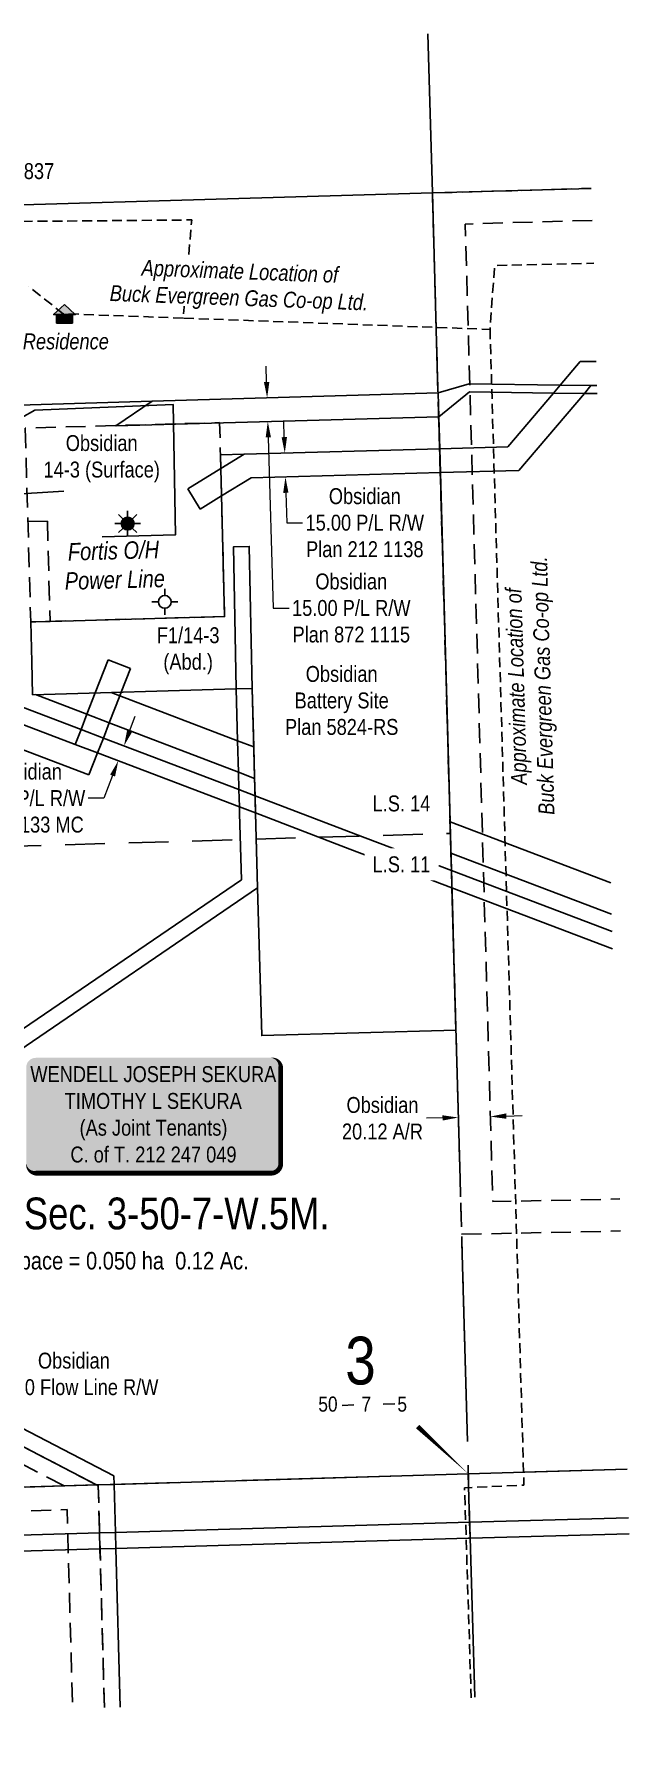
# Model space of a CAD drawing. Extents: x 636334 to 639542, y 5906010 to 5907861.
# Drawn here: x 637035 to 637410, y 5906015 to 5907083 of the extents above; entities that cross this region are included whole.
import ezdxf
from ezdxf.enums import TextEntityAlignment as Align

# ---------------------------------------------------------------- set-up
doc = ezdxf.new("R2010")
doc.units = 0
doc.header["$LTSCALE"] = 5
doc.header["$PDSIZE"] = 0.5
for name, pattern in [('foc-ACCESSROAD', [3.75, 2.5, -1.25]), ('foc-FLOWLINE', [3.75, 2.5, -1.25]), ('foc-LSD', [8, 5, -3]), ('foc-QUARTERLINE', [33, 25, -3, 2, -3]), ('UG_PIPE', [1.875, 1.25, -0.625])]:
    doc.linetypes.add(name, pattern=pattern)
doc.layers.get('Defpoints').update_dxf_attribs({"color": 9})
for name, color, linetype in [('10', 1, 'Continuous'), ('41', 7, 'Continuous'), ('9', 3, 'Continuous'), ('AS-PIPE-UG', 44, 'UG_PIPE'), ('AS-POWER', 104, 'foc-POWER'), ('AS-RESIDENCE', 14, 'Continuous'), ('C-AR', 13, 'foc-ACCESSROAD'), ('C-FLOWLINE', 13, 'foc-FLOWLINE'), ('C-RW', 13, 'Continuous'), ('C-SYMBOL', 7, 'Continuous'), ('C-WS', 13, 'foc-ACCESSROAD'), ('C-WS-S', 8, 'Continuous'), ('CG-NOTES', 7, 'Continuous'), ('F-RW', 190, 'Continuous'), ('F-WS-S', 8, 'Continuous'), ('L-AREAREQUIRED', 7, 'Continuous'), ('L-SEC', 7, 'Continuous'), ('L-SECLBL', 7, 'Continuous'), ('L-SECQ', 8, 'foc-QUARTERLINE'), ('L-SECTION-LSD', 7, 'foc-LSD'), ('L-TITLEDB', 4, 'Continuous'), ('L-TITLEDB-T', 4, 'Continuous')]:
    doc.layers.add(name, color=color, linetype=linetype)
for name, color, linetype, lineweight in [('C-AR-T', 13, 'Continuous', 9), ('C-FLOWLINE-T', 13, 'Continuous', 9), ('C-RW-T', 13, 'Continuous', 9), ('C-WS-T', 13, 'Continuous', 9), ('F-RW-T', 190, 'Continuous', 9)]:
    doc.layers.add(name, color=color, linetype=linetype, lineweight=lineweight)
doc.styles.add('100L', font='ARIALN.TTF', dxfattribs={"height": 11})
doc.styles.add('175L', font='ARIALN.TTF', dxfattribs={"height": 20})
doc.styles.add('80', font='ARIALN.TTF', dxfattribs={"height": 10})
doc.styles.add('80CG', font='ARIALN.TTF', dxfattribs={"height": 10})
doc.styles.add('80L', font='ARIALN.TTF', dxfattribs={"height": 10})
doc.styles.add('foc-LtypeFont', font='ARIALN.TTF', dxfattribs={"height": 7.35})
doc.styles.add('SIMPLEX', font='ARIALN.TTF')
doc.linetypes.add('foc-POWER', pattern='A,6,-1,["P",foc-LtypeFont,S=0.2,R=0,X=-0.625,Y=-0.75],-1.24,4', length=12.24)
doc.dimstyles.new('Compass 5 000', dxfattribs={"dimscale": 5, "dimtxt": 9, "dimasz": 2, "dimexe": 0.2, "dimexo": 0.0625, "dimgap": 0.5, "dimtad": 0, "dimtih": 1, "dimtoh": 1, "dimzin": 0, "dimdsep": 46, "dimtxsty": '80CG', "dimcen": 0.1, "dimse1": 1, "dimse2": 1, "dimclrd": 256, "dimclrt": 256, "dimaunit": 1, "dimadec": 4, "dimazin": 0, "dimtfac": 0.06, "dimtofl": 0, "dimtmove": 0, "dimatfit": 1, "dimfxl": 0.2, "dimtolj": 1, "dimtzin": 0, "dimlwd": -1, "dimarcsym": 0})

# ---------------------------------------------------------------- blocks, each defined once
blk = doc.blocks.new('L-SECLBL')
at = {"layer": '9', "color": 7}
for p, q in [((-5.1, -27.8), (-12.3, -27.8)), ((20.7, -27.8), (13.5, -27.8))]:
    blk.add_line(p, q, dxfattribs=at)
at = {"layer": '10', "color": 2, "style": 'SIMPLEX'}
blk.add_attdef('SEC', text='', height=30, dxfattribs=at).set_placement((0, 0), align=Align.MIDDLE)
at = {"layer": '10', "color": 5, "style": '80L'}
blk.add_attdef('TWP', text='', height=9.5, dxfattribs=at).set_placement((-14.4, -27.4), align=Align.MIDDLE_RIGHT)
blk.add_attdef('RGE', text='', height=9.5, dxfattribs=at).set_placement((3.6, -27.4), align=Align.MIDDLE_CENTER)
blk.add_attdef('MER', text='', height=9.5, dxfattribs=at).set_placement((23.2, -27.4), align=Align.MIDDLE_LEFT)
blk = doc.blocks.new('*U416')
h = blk.add_hatch(color=59)
edge = h.paths.add_edge_path()
edge.add_line((-74, -37), (74, -37))
edge.add_arc((74, -31), 6, 270, 360)
edge.add_line((80, -31), (80, 29.5))
edge.add_arc((74, 29.5), 6, 0, 90)
edge.add_line((74, 35.5), (-74, 35.5))
edge.add_arc((-74, 29.5), 6, 90, 180)
edge.add_line((-80, 29.5), (-80, -31))
edge.add_arc((-74, -31), 6, 180, 270)
at = {"color": 1, "flags": 128}
blk.add_lwpolyline([(-74, -37, 3, 3, 0), (74, -37, 3, 3, 0.414214), (80, -31, 3, 3, 0), (80, 29.5, 3, 0, 0.414214), (74, 35.5, 0, 0, 0), (-74, 35.5, 0, 0, 0.414214), (-80, 29.5, 0, 0, 0), (-80, -31, 0, 3, 0.414214)], format="xyseb", close=True, dxfattribs=at)
blk.add_lwpolyline([(-55.9, -17.3, 0, 7.5, 0), (0, 0, 0, 0, 0)], format="xyseb", dxfattribs=at)
at = {"color": 1, "style": '80'}
blk.add_attdef('ENTER_TEXT_001', (-36, -5), '', height=10, dxfattribs=at)
blk = doc.blocks.new('*D513')
at = {"layer": 'C-AR-T', "transparency": 16777216}
for p, q in [((637332.3, 5906403.2), (637342.3, 5906403.5)), ((637292.2, 5906402.1), (637282.2, 5906401.8))]:
    blk.add_line(p, q, dxfattribs=at)
for points in [[(637292.2, 5906403.7), (637292.3, 5906400.4), (637302.2, 5906402.3)], [(637332.3, 5906404.9), (637332.4, 5906401.5), (637322.3, 5906402.9)]]:
    blk.add_solid(points, dxfattribs=at)
at = {"layer": 'Defpoints', "color": 0, "transparency": 16777216}
for p in [(637302.2, 5906402.3), (637302.5, 5906393), (637322.6, 5906393.6)]:
    blk.add_point(p, dxfattribs=at)
at = {"layer": 'C-AR-T', "transparency": 16777216, "insert": (637254.5, 5906401.8), "char_height": 10, "attachment_point": 5, "style": '80CG'}
blk.add_mtext('\\A1;Obsidian \\P20.12 A/R', dxfattribs=at)
blk = doc.blocks.new('*D515')
at = {"layer": 'C-FLOWLINE-T', "transparency": 16777216}
for p, q in [((636988.4, 5906227.5), (636995.5, 5906241.1)), ((636995.5, 5906241.1), (637005.5, 5906241.1)), ((636974.6, 5906200.9), (636970, 5906192))]:
    blk.add_line(p, q, dxfattribs=at)
for points in [[(636986.9, 5906228.3), (636989.9, 5906226.8), (636983.8, 5906218.7)], [(636973.1, 5906201.7), (636976.1, 5906200.2), (636979.2, 5906209.8)]]:
    blk.add_solid(points, dxfattribs=at)
at = {"layer": 'Defpoints', "color": 0, "transparency": 16777216}
for p in [(636963.5, 5906229.2), (636958.9, 5906220.3), (636983.8, 5906218.7)]:
    blk.add_point(p, dxfattribs=at)
at = {"layer": 'C-FLOWLINE-T', "transparency": 16777216, "insert": (637060.5, 5906241.1), "char_height": 10, "attachment_point": 5, "style": '80CG'}
blk.add_mtext('\\A1;Obsidian \\P10.00 Flow Line R/W', dxfattribs=at)
blk = doc.blocks.new('*D520')
at = {"layer": 'C-RW-T', "transparency": 16777216}
for p, q in [((637095.5, 5906645.2), (637099.1, 5906654.6)), ((637084.8, 5906617.2), (637079.4, 5906603)), ((637079.4, 5906603), (637069.4, 5906603))]:
    blk.add_line(p, q, dxfattribs=at)
for points in [[(637094, 5906645.8), (637097.1, 5906644.6), (637092, 5906635.9)], [(637083.3, 5906617.8), (637086.4, 5906616.6), (637088.4, 5906626.5)]]:
    blk.add_solid(points, dxfattribs=at)
at = {"layer": 'Defpoints', "color": 0, "transparency": 16777216}
for p in [(637088.4, 5906626.5), (637114, 5906616.7), (637117.6, 5906626.1)]:
    blk.add_point(p, dxfattribs=at)
at = {"layer": 'C-RW-T', "transparency": 16777216, "insert": (637030.4, 5906603), "char_height": 10, "attachment_point": 5, "style": '80CG'}
blk.add_mtext('\\A1;Obsidian \\P10.06 P/L R/W  \\PPlan 3133 MC', dxfattribs=at)
blk = doc.blocks.new('*D523')
at = {"layer": 'C-RW-T', "transparency": 16777216}
for p, q in [((637192.8, 5906829.9), (637192.5, 5906839.9)), ((637193.8, 5906795), (637194.3, 5906776.1)), ((637194.3, 5906776.1), (637204.3, 5906776.1))]:
    blk.add_line(p, q, dxfattribs=at)
for points in [[(637194.5, 5906830), (637191.1, 5906829.9), (637193.1, 5906819.9)], [(637195.4, 5906795), (637192.1, 5906794.9), (637193.5, 5906804.9)]]:
    blk.add_solid(points, dxfattribs=at)
at = {"layer": 'Defpoints', "color": 0, "transparency": 16777216}
for p in [(637235.5, 5906821.1), (637193.5, 5906804.9), (637235.9, 5906806.1)]:
    blk.add_point(p, dxfattribs=at)
at = {"layer": 'C-RW-T', "transparency": 16777216, "insert": (637243.4, 5906776.1), "char_height": 10, "attachment_point": 5, "style": '80CG'}
blk.add_mtext('\\A1;Obsidian \\P15.00 P/L R/W \\PPlan 212 1138 ', dxfattribs=at)
blk = doc.blocks.new('*D525')
at = {"layer": 'C-RW-T', "transparency": 16777216}
for p, q in [((637181.7, 5906864.6), (637181.4, 5906874.6)), ((637182.7, 5906829.8), (637185.8, 5906722.5)), ((637185.8, 5906722.5), (637195.8, 5906722.5))]:
    blk.add_line(p, q, dxfattribs=at)
for points in [[(637183.4, 5906864.6), (637180, 5906864.5), (637182, 5906854.6)], [(637184.4, 5906829.9), (637181.1, 5906829.8), (637182.4, 5906839.8)]]:
    blk.add_solid(points, dxfattribs=at)
at = {"layer": 'Defpoints', "color": 0, "transparency": 16777216}
for p in [(637147.5, 5906853.6), (637182, 5906854.6), (637148, 5906838.8)]:
    blk.add_point(p, dxfattribs=at)
at = {"layer": 'C-RW-T', "transparency": 16777216, "insert": (637234.9, 5906722.5), "char_height": 10, "attachment_point": 5, "style": '80CG'}
blk.add_mtext('\\A1;Obsidian \\P15.00 P/L R/W \\PPlan 872 1115 ', dxfattribs=at)
blk = doc.blocks.new('res_occ')
for points in [[(0.1, 0.89), (-1.26, -0.37), (1.46, -0.37)], [(-0.9, -1.43), (1.1, -1.43), (1.1, -0.37), (-0.9, -0.37)]]:
    blk.add_hatch(color=14).paths.add_polyline_path(points)
at = {"color": 14}
for points in [[(0.1, 0.89), (-1.26, -0.37), (1.46, -0.37)], [(-0.9, -1.43), (1.1, -1.43), (1.1, -0.37), (-0.9, -0.37)]]:
    blk.add_lwpolyline(points, close=True, dxfattribs=at)
blk = doc.blocks.new('GABD')
for p, q in [((-0.81, 0), (-1.62, 0)), ((0, 0.81), (0, 1.62)), ((1.62, 0), (0.81, 0)), ((0, -0.81), (0, -1.62))]:
    blk.add_line(p, q)
blk.add_circle((0, 0), 0.8)
blk = doc.blocks.new('GAS')
h = blk.add_hatch(color=255)
h.dxf.hatch_style = 1
edge = h.paths.add_edge_path()
edge.add_arc((0, 0), 0.9, 0, 360)
for p, q in [((-0.81, 0), (-1.62, 0)), ((-0.57, 0.57), (-1.14, 1.14)), ((0, 0.81), (0, 1.62)), ((0.57, 0.57), (1.14, 1.14)), ((1.62, 0), (0.81, 0)), ((-0.57, -0.57), (-1.14, -1.14)), ((0, -0.81), (0, -1.62)), ((1.14, -1.14), (0.57, -0.57))]:
    blk.add_line(p, q)
blk.add_circle((0, 0), 0.8)

msp = doc.modelspace()

# ---------------------------------------------------------------- linework, layer by layer
at = {"layer": '41', "linetype": 'Continuous'}
for p, q in [((637172.513, 5906671.946), (637162.459, 5906671.692)), ((637173.541, 5906635.195), (637172.513, 5906671.946)), ((637174.092, 5906615.429), (637173.541, 5906635.195)), ((637174.395, 5906604.511), (637174.092, 5906615.429)), ((637174.695, 5906593.729), (637174.395, 5906604.511)), ((637176.009, 5906546.582), (637174.695, 5906593.729))]:
    msp.add_line(p, q, dxfattribs=at)
at = {"layer": 'AS-PIPE-UG', "flags": 128}
for points in [[(636890.311, 5906947.16), (636885.602, 5906947.081), (636886.069, 5906976.639), (636892.707, 5906977.264), (636907.269, 5906976.504), (636926.542, 5906976.481), (636952.883, 5906977.311), (636960.198, 5906976.175), (636961.25, 5906967.398), (636960.673, 5906964.93), (637134.593, 5906966.459), (637129.216, 5906904.746), (637322.125, 5906897.673), (637324.987, 5906937.785), (637387.404, 5906939.267)], [(637129.216, 5906904.746), (637053.76, 5906907.514), (637032.055, 5906924.61)], [(637322.125, 5906897.673), (637343.438, 5906171.213), (637306.126, 5906169.609), (637310.277, 5906037.571)]]:
    msp.add_lwpolyline(points, dxfattribs=at)
at = {"layer": 'AS-POWER', "flags": 128}
for points in [[(637005.478, 5906793.468), (637019.498, 5906803.592), (637019.508, 5906837.686), (637035.887, 5906846.835), (637123.015, 5906850.396), (637124.395, 5906768.602), (637078.189, 5906767.338)], [(636460.316, 5906754.042), (636497.848, 5906769.308), (636508.07, 5906769.112), (636605.813, 5906771.669), (636625.86, 5906772.164), (636646.211, 5906772.702), (636678.241, 5906773.167), (636682.441, 5906773.443), (636686.561, 5906773.479), (636690.943, 5906773.952), (636747.246, 5906777.016), (637054.232, 5906795.911)]]:
    msp.add_lwpolyline(points, dxfattribs=at)
at = {"layer": 'C-AR'}
msp.add_line((637285.884, 5906983.402), (637385.812, 5906986.301), dxfattribs=at)
for points in [[(636701.828, 5906767.075), (636703.596, 5906767.116), (636718.43, 5906767.458), (636744.25, 5906768.34), (636770.717, 5906769.128), (636818.451, 5906770.549), (636844.631, 5906771.264), (637043.835, 5906777.191), (637045.555, 5906714.105)], [(637079.685, 5906031.392), (637076.904, 5906131.233), (637076.634, 5906141.285), (637075.838, 5906170.843), (637074.807, 5906171.379)]]:
    msp.add_lwpolyline(points, dxfattribs=at)
at = {"layer": 'C-AR', "flags": 128}
for points in [[(636500.355, 5906371.819), (636572.198, 5906280.873), (636642.414, 5906223.238), (636667.045, 5906144.231), (637056.251, 5906155.824), (637059.699, 5906030.84)], [(637304.298, 5906328.9), (637404.249, 5906330.992)], [(636609.297, 5906269.821), (636655.395, 5906231.983), (636677.974, 5906159.559), (637054.301, 5906170.768)], [(637054.301, 5906170.768), (637074.807, 5906171.379), (637075.838, 5906170.843), (637079.685, 5906031.392)]]:
    msp.add_lwpolyline(points, dxfattribs=at)
at = {"layer": 'C-FLOWLINE'}
for points in [[(637054.301, 5906170.768), (636849.284, 5906277.297), (636847.884, 5906329.361), (636847.542, 5906341.283), (636835.496, 5906758.931)], [(637074.807, 5906171.379), (636859.119, 5906283.452), (636857.877, 5906329.639), (636857.535, 5906341.569), (636847.034, 5906702.417), (636846.564, 5906718.587), (636846.251, 5906729.467), (636845.934, 5906740.549), (636845.493, 5906759.084), (636845.463, 5906760.244)]]:
    msp.add_lwpolyline(points, dxfattribs=at)
at = {"layer": 'C-RW', "linetype": 'Continuous'}
for p, q in [((637366.187, 5906862.612), (637378.871, 5906877.531)), ((637378.871, 5906877.531), (637388.863, 5906877.472)), ((637361.95, 5906857.63), (637366.187, 5906862.612)), ((637385.606, 5906862.356), (637381.433, 5906857.374)), ((637389.288, 5906862.308), (637385.606, 5906862.356)), ((637333.25, 5906823.878), (637361.95, 5906857.63)), ((637381.433, 5906857.374), (637340.18, 5906808.879)), ((637290.484, 5906822.637), (637333.25, 5906823.878)), ((637132.058, 5906797.548), (637152.864, 5906810.27)), ((637152.864, 5906810.27), (637167.556, 5906819.253)), ((637171.918, 5906804.347), (637153.309, 5906792.954)), ((637290.895, 5906807.66), (637171.918, 5906804.347)), ((637340.18, 5906808.879), (637290.895, 5906807.66)), ((637139.847, 5906784.713), (637132.058, 5906797.548)), ((637153.309, 5906792.954), (637139.847, 5906784.713)), ((637139.847, 5906784.713), (637139.813, 5906784.766)), ((636857.306, 5906698.511), (637069.968, 5906617.635)), ((637082.019, 5906689.905), (637073.954, 5906669.179)), ((637096.011, 5906684.561), (637082.019, 5906689.905)), ((637090.246, 5906669.618), (637096.011, 5906684.561)), ((637068.718, 5906655.72), (637036.282, 5906668.087)), ((637073.954, 5906669.179), (637068.718, 5906655.72)), ((637082.738, 5906650.327), (637089.376, 5906667.377)), ((637089.376, 5906667.377), (637083.933, 5906669.459)), ((637089.376, 5906667.377), (637090.246, 5906669.618)), ((637163.369, 5906639.084), (637089.376, 5906667.377)), ((637068.718, 5906655.72), (637064.996, 5906646.155)), ((637082.738, 5906650.327), (637068.718, 5906655.72)), ((637079.021, 5906640.814), (637082.738, 5906650.327)), ((637163.92, 5906619.318), (637082.738, 5906650.327)), ((637064.996, 5906646.155), (637061.357, 5906636.806)), ((637075.373, 5906631.469), (637079.021, 5906640.814)), ((637173.541, 5906635.195), (637163.369, 5906639.084)), ((637069.968, 5906617.635), (637075.373, 5906631.469)), ((637174.092, 5906615.429), (637163.92, 5906619.318)), ((637164.529, 5906597.518), (637174.695, 5906593.729)), ((637174.695, 5906593.729), (637233.91, 5906570.996)), ((637297.002, 5906588.139), (637398.047, 5906549.836)), ((637297.552, 5906568.378), (637398.601, 5906530.074))]:
    msp.add_line(p, q, dxfattribs=at)
for points in [[(637385.606, 5906862.356), (637366.187, 5906862.612), (637309.107, 5906863.367), (637289.509, 5906857.711)], [(637109.617, 5906852.488), (637086.796, 5906837.145), (637289.938, 5906842.739), (637309.175, 5906858.321), (637361.95, 5906857.63), (637381.433, 5906857.374), (637389.429, 5906857.27)], [(637074.807, 5906171.379), (636859.119, 5906283.452), (636857.877, 5906329.639), (636857.535, 5906341.569), (636847.034, 5906702.417), (636846.564, 5906718.587), (636846.251, 5906729.467), (636845.934, 5906740.549), (636845.493, 5906759.084), (636845.463, 5906760.244)], [(636856.36, 5906725.614), (637064.996, 5906646.155), (637079.021, 5906640.814), (637164.225, 5906608.372), (637174.395, 5906604.511), (637237.487, 5906580.394), (637297.853, 5906557.512), (637398.906, 5906519.206)], [(637164.529, 5906597.518), (637075.373, 5906631.469), (637061.357, 5906636.806), (636856.846, 5906714.683)], [(637233.91, 5906570.996), (637298.154, 5906546.643), (637399.211, 5906508.335)], [(637085.675, 5906176.997), (636868.954, 5906289.608), (636867.869, 5906329.918), (636867.686, 5906336.321)], [(637089.681, 5906031.672), (637086.898, 5906131.506), (637086.628, 5906141.569), (637085.818, 5906171.706), (637085.675, 5906176.997)]]:
    msp.add_lwpolyline(points, dxfattribs=at)
at = {"layer": 'C-RW', "linetype": 'Continuous', "flags": 128}
msp.add_lwpolyline([(637034.115, 5906688.625), (637033.367, 5906713.761), (637045.555, 5906714.105), (637155.256, 5906717.197), (637045.555, 5906714.105), (637033.367, 5906713.761), (637034.115, 5906688.625), (637034.555, 5906668.018), (637162.459, 5906671.692), (637172.513, 5906671.946), (637176.009, 5906546.582), (637178.595, 5906453.776), (637300.691, 5906457.108), (637290.484, 5906822.637), (637167.556, 5906819.253), (637152.644, 5906818.842), (637152.864, 5906810.27), (637155.256, 5906717.197)], dxfattribs=at)
at = {"layer": 'C-WS', "flags": 128}
msp.add_lwpolyline([(637029.933, 5906835.596), (637033.367, 5906713.761), (637155.256, 5906717.197), (637152.124, 5906839.041)], close=True, dxfattribs=at)
at = {"layer": 'F-RW', "linetype": 'Continuous'}
for p, q in [((637309.308, 5906147.893), (637086.628, 5906141.569)), ((637409.236, 5906150.734), (637309.308, 5906147.893)), ((637076.634, 5906141.285), (636747.842, 5906131.947)), ((637086.628, 5906141.569), (637076.634, 5906141.285)), ((637308.415, 5906137.808), (637086.898, 5906131.506)), ((637309.587, 5906137.842), (637308.415, 5906137.808)), ((637409.517, 5906140.684), (637309.587, 5906137.842)), ((637076.904, 5906131.233), (636748.115, 5906121.896)), ((637086.898, 5906131.506), (637076.904, 5906131.233))]:
    msp.add_line(p, q, dxfattribs=at)
msp.add_lwpolyline([(636867.686, 5906336.321), (637176.009, 5906546.582), (637174.695, 5906593.729), (637174.395, 5906604.511), (637174.092, 5906615.429), (637173.541, 5906635.195), (637172.513, 5906671.946), (637170.707, 5906761.213), (637160.771, 5906760.94), (637162.459, 5906671.692), (637163.369, 5906639.084), (637163.92, 5906619.318), (637164.225, 5906608.372), (637164.529, 5906597.518), (637164.64, 5906593.479), (637165.894, 5906551.732), (636867.344, 5906348.254)], dxfattribs=at)
at = {"layer": 'L-SEC'}
for points in [[(637385.812, 5906986.301), (637285.884, 5906983.402), (636884.96, 5906971.738), (636484.037, 5906960.073), (636481.223, 5907060.008)], [(636510.234, 5906015.438), (636506.385, 5906154.448), (636495.211, 5906557.261), (636484.037, 5906960.073), (636884.96, 5906971.738), (637285.884, 5906983.402), (637385.812, 5906986.301)]]:
    msp.add_lwpolyline(points, dxfattribs=at)
at = {"layer": 'L-SECLBL', "flags": 128}
msp.add_lwpolyline([(637308.462, 5906178.337, 0, 2.999, 0), (637276.62, 5906208.048, 0, 0, 0)], format="xyseb", dxfattribs=at)
at = {"layer": 'L-SECQ', "flags": 128}
for points in [[(637285.884, 5906983.402), (637283.065, 5907083.334)], [(637285.884, 5906983.402), (637309.658, 5906138.387)], [(637343, 5906179.384), (637408.378, 5906181.333)], [(636506.385, 5906154.448), (637273.769, 5906177.321)], [(637309.658, 5906138.387), (637312.485, 5906037.914)]]:
    msp.add_lwpolyline(points, dxfattribs=at)
at = {"layer": 'L-SECTION-LSD', "flags": 128}
msp.add_lwpolyline([(636495.211, 5906557.261), (637297.235, 5906580.865)], dxfattribs=at)
at = {"layer": 'L-TITLEDB', "linetype": 'Continuous'}
for p, q in [((637109.617, 5906852.488), (637007.192, 5906849.515)), ((637109.617, 5906852.488), (637007.192, 5906849.515)), ((637289.509, 5906857.711), (637109.617, 5906852.488)), ((637289.509, 5906857.711), (637109.617, 5906852.488)), ((637289.509, 5906857.711), (637289.938, 5906842.739)), ((637289.938, 5906842.739), (637290.484, 5906822.637)), ((637290.484, 5906822.637), (637290.895, 5906807.66)), ((637290.895, 5906807.66), (637297.002, 5906588.139)), ((637297.002, 5906588.139), (637297.552, 5906568.378)), ((637297.552, 5906568.378), (637297.853, 5906557.512)), ((637297.853, 5906557.512), (637298.154, 5906546.643)), ((637298.154, 5906546.643), (637300.643, 5906457.107)), ((637308.462, 5906178.337), (637408.378, 5906181.318)), ((637074.807, 5906171.379), (636605.166, 5906157.391)), ((637074.807, 5906171.379), (637085.818, 5906171.706)), ((637085.818, 5906171.706), (637308.462, 5906178.337)), ((637308.462, 5906178.337), (637309.308, 5906147.893)), ((637309.308, 5906147.893), (637309.587, 5906137.842))]:
    msp.add_line(p, q, dxfattribs=at)

# ---------------------------------------------------------------- block references
at = {"layer": 'AS-RESIDENCE', "color": 3, "xscale": 4.99779521383994, "yscale": 4.99779521383994, "zscale": 4.99779521383994}
msp.add_blockref('res_occ', (637054.034, 5906908.821), dxfattribs=at)
at = {"layer": 'C-WS-S', "xscale": 4.999999999999996, "yscale": 4.999999999999996, "zscale": 4.999999999999996}
msp.add_blockref('GAS', (637094.309, 5906775.616), dxfattribs=at)
at = {"layer": 'CG-NOTES'}
ref = msp.add_blockref('*U416', (637110.559, 5906404.316), dxfattribs=at)
ref.add_attrib('ENTER_TEXT_001', 'WENDELL JOSEPH SEKURA', (637033.134, 5906424.575), dxfattribs={"layer": '0', "color": 1, "height": 10, "style": '80'})
ref.add_attrib('ENTER_TEXT_002', 'TIMOTHY L SEKURA', (637054.709, 5906407.731), dxfattribs={"layer": '0', "color": 1, "height": 10, "style": '80'})
ref.add_attrib('ENTER_TEXT_003', '(As Joint Tenants)', (637064.078, 5906390.894), dxfattribs={"layer": '0', "color": 1, "height": 10, "style": '80'})
ref.add_attrib('ENTER_TEXT_004', 'C. of T. 212 247 049', (637058.314, 5906374.05), dxfattribs={"layer": '0', "color": 1, "height": 10, "style": '80'})
at = {"layer": 'F-WS-S', "xscale": 4.999999999999996, "yscale": 4.999999999999996, "zscale": 4.999999999999996}
msp.add_blockref('GABD', (637117.669, 5906726.418), dxfattribs=at)
at = {"layer": 'L-SECLBL', "color": 1}
ref = msp.add_blockref('L-SECLBL', (637240.71, 5906249.543), dxfattribs=dict(at, xscale=0.9997030000000001, yscale=0.9997030000000001, zscale=0.9997030000000001, rotation=1.707229985193327))
ref.add_attrib('SEC', '3', dxfattribs={"layer": '10', "color": 2, "height": 29.991, "style": 'SIMPLEX'}).set_placement((637240.71, 5906249.543), align=Align.MIDDLE)
ref.add_attrib('TWP', '50', dxfattribs={"layer": '10', "color": 5, "height": 9.4972, "style": '80L'}).set_placement((637226.28, 5906222.182), align=Align.MIDDLE_RIGHT)
ref.add_attrib('RGE', '7', dxfattribs={"layer": '10', "color": 5, "height": 9.497, "style": '80L'}).set_placement((637244.331, 5906222.182), align=Align.MIDDLE_CENTER)
ref.add_attrib('MER', '5', dxfattribs={"layer": '10', "color": 5, "height": 9.497, "style": '80L'}).set_placement((637263.87, 5906222.182), align=Align.MIDDLE_LEFT)

# ---------------------------------------------------------------- texts
at = {"layer": 'AS-POWER', "insert": (637053.735, 5906763.256), "char_height": 10.99256, "attachment_point": 1, "rotation": 1.567293, "style": '100L'}
msp.add_mtext_dynamic_manual_height_columns('\\A1;\\pi2.80685;{\\fArial Narrow|b0|i1|c0|p34;Fortis O/H \\P\\pi0.35865;Power Line}', width=62.78853, gutter_width=55.002, heights=[0], dxfattribs=at)
at = {"layer": 'AS-RESIDENCE', "insert": (637028.399, 5906895.122), "char_height": 9.99559, "attachment_point": 1, "style": '80L'}
msp.add_mtext_dynamic_manual_height_columns('{\\fArial Narrow|b0|i1|c0|p34;Residence}', width=53.9166, gutter_width=49.978, heights=[0], dxfattribs=at)
at = {"layer": 'C-AR-T', "insert": (637078, 5906816.389), "char_height": 9.99703, "width": 321.16953, "attachment_point": 5, "style": '80CG'}
msp.add_mtext('\\A1;Obsidian\\P14-3 (Surface)', dxfattribs=at)
at = {"layer": 'C-SYMBOL', "color": 3, "style": '175L'}
msp.add_text('N.W.1/4 Sec. 3-50-7-W.5M.', height=19.99406, dxfattribs=at).set_placement((637080.598, 5906325.992), align=Align.BOTTOM_CENTER)
at = {"layer": 'F-RW-T', "insert": (637132.342, 5906695.591), "char_height": 9.99559, "attachment_point": 5, "style": '80CG'}
msp.add_mtext('\\A1;F1/14-3 \\P(Abd.) ', dxfattribs=at)
at = {"layer": 'L-AREAREQUIRED', "color": 5, "style": '100L'}
msp.add_text('Workspace = 0.050 ha  0.12 Ac.', height=10.99673, dxfattribs=at).set_placement((637080.598, 5906303.499), align=Align.BOTTOM_CENTER)
at = {"layer": 'L-TITLEDB-T', "insert": (637011.176, 5907005.406), "char_height": 9.99559, "attachment_point": 5, "style": '80CG'}
msp.add_mtext('\\A1;Road\\PPlan 822 0837', dxfattribs=at)

# ---------------------------------------------------------------- dimensions: what is measured, and where the dimension line sits
at = {"layer": 'C-AR-T', "color": 3}
dim = msp.add_aligned_dim(p1=(637322.6, 5906393.587), p2=(637302.494, 5906393.021), distance=-9.321, text='Obsidian \\P20.12 A/R', dimstyle='Compass 5 000', dxfattribs=at)
dim.commit()
dim.dimension.update_dxf_attribs({"geometry": '*D513', "text_midpoint": (637254.504, 5906401.776)})
at = {"layer": 'C-FLOWLINE-T', "color": 3}
dim = msp.add_linear_dim(base=(636983.805, 5906218.664), p1=(636958.912, 5906220.333), p2=(636963.522, 5906229.204), angle=62.543237, text='Obsidian \\P10.00 Flow Line R/W', dimstyle='Compass 5 000', dxfattribs=at)
dim.commit()
dim.dimension.update_dxf_attribs({"geometry": '*D515', "text_midpoint": (637060.482, 5906241.137), "dimtype": 161})
at = {"layer": 'C-RW-T', "color": 1}
for base, p1, p2, angle, text, picture, middle in [((637181.998, 5906854.59), (637147.971, 5906838.83), (637147.543, 5906853.589), 91.662917, 'Obsidian \\P15.00 P/L R/W \\PPlan 872 1115 ', '*D525', (637234.919, 5906722.478)), ((637193.487, 5906804.947), (637235.46, 5906821.122), (637235.877, 5906806.128), 271.595465, 'Obsidian \\P15.00 P/L R/W \\PPlan 212 1138 ', '*D523', (637243.377, 5906776.05)), ((637088.39, 5906626.512), (637117.602, 5906626.124), (637114.032, 5906616.748), 249.15327, 'Obsidian \\P10.06 P/L R/W  \\PPlan 3133 MC', '*D520', (637030.363, 5906603.031))]:
    dim = msp.add_linear_dim(base=base, p1=p1, p2=p2, angle=angle, text=text, dimstyle='Compass 5 000', dxfattribs=at)
    dim.commit()
    dim.dimension.update_dxf_attribs({"geometry": picture, "text_midpoint": middle, "dimtype": 161})

# ---------------------------------------------------------------- next in the draw order: texts
at = {"layer": 'AS-PIPE-UG', "char_height": 10.00537, "attachment_point": 5, "style": '80CG', "bg_fill": 3, "box_fill_scale": 1.15, "bg_fill_color": 256, "bg_fill_true_color": 256, "bg_fill_transparency": 0}
for insert, rotation in [((637164.545, 5906924.372), 357.899941), ((637348.476, 5906673.492), 91.68047)]:
    msp.add_mtext('\\A1;{\\fArial Narrow|b0|i1|c0|p34;Approximate Location of \\PBuck Evergreen Gas Co-op Ltd.}', dxfattribs=dict(at, insert=insert, rotation=rotation))
at = {"layer": 'C-WS-T', "insert": (637228.872, 5906664.378), "char_height": 9.99559, "attachment_point": 5, "style": '80CG', "bg_fill": 2}
msp.add_mtext('\\A1;Obsidian\\PBattery Site\\PPlan 5824-RS', dxfattribs=at)
at = {"layer": 'L-SECTION-LSD', "char_height": 10, "attachment_point": 1, "style": '100L', "bg_fill": 3, "box_fill_scale": 1.5, "bg_fill_color": 256, "bg_fill_transparency": 0}
for s, width, insert in [('L.S. 14', 36.9982, (637248.311, 5906604.718)), ('L.S. 11', 36.4495, (637248.311, 5906566.434))]:
    msp.add_mtext_dynamic_manual_height_columns(s, width=width, gutter_width=55, heights=[0], dxfattribs=dict(at, insert=insert))

# ---------------------------------------------------------------- next in the draw order: linework, layer by layer
at = {"layer": 'C-AR', "flags": 128}
for points in [[(637285.884, 5906983.402), (637307.098, 5906229.362)], [(637386.395, 5906966.196), (637306.555, 5906963.879), (637323.842, 5906349.427), (637403.683, 5906351.098)]]:
    msp.add_lwpolyline(points, dxfattribs=at)

doc.saveas('drawing.dxf')
